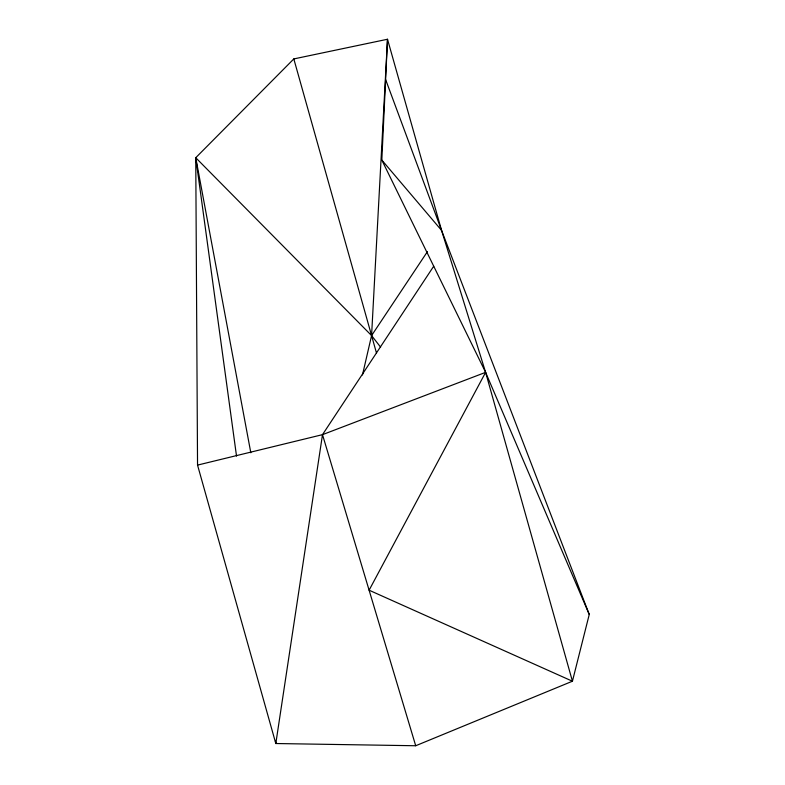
<?xml version="1.0" encoding="UTF-8"?>
<svg xmlns="http://www.w3.org/2000/svg" width="785" height="785" viewBox="0 0 785 785"><rect width="100%" height="100%" fill="white"/><g stroke="black" fill="none" stroke-linecap="round" stroke-linejoin="round"><path stroke-width="1.18" d="M589.25 614.469L485.611 372.355L381.824 160.061L387.505 39.25L293.816 58.924L195.75 157.726L197.545 465.103L275.81 743.523L415.707 745.75L572.432 681.223L589.25 614.469L441.562 230.388L385.612 79.52M362.474 374.945L371.58 335.578L387.505 39.25L441.562 230.388L485.611 372.355L572.432 681.223L369.107 590.202L485.611 372.355L322.498 434.654L197.545 465.103M433.722 266.203L322.498 434.654L275.81 743.523L275.476 741.099M380.617 347.156L371.58 335.578L427.433 251.622M236.52 456.085L195.75 157.726L371.58 335.578M381.824 160.061L441.562 230.388M322.498 434.654L415.707 745.75M293.816 58.924L376.545 353.24M195.75 157.726L250.817 452.768"/></g></svg>
